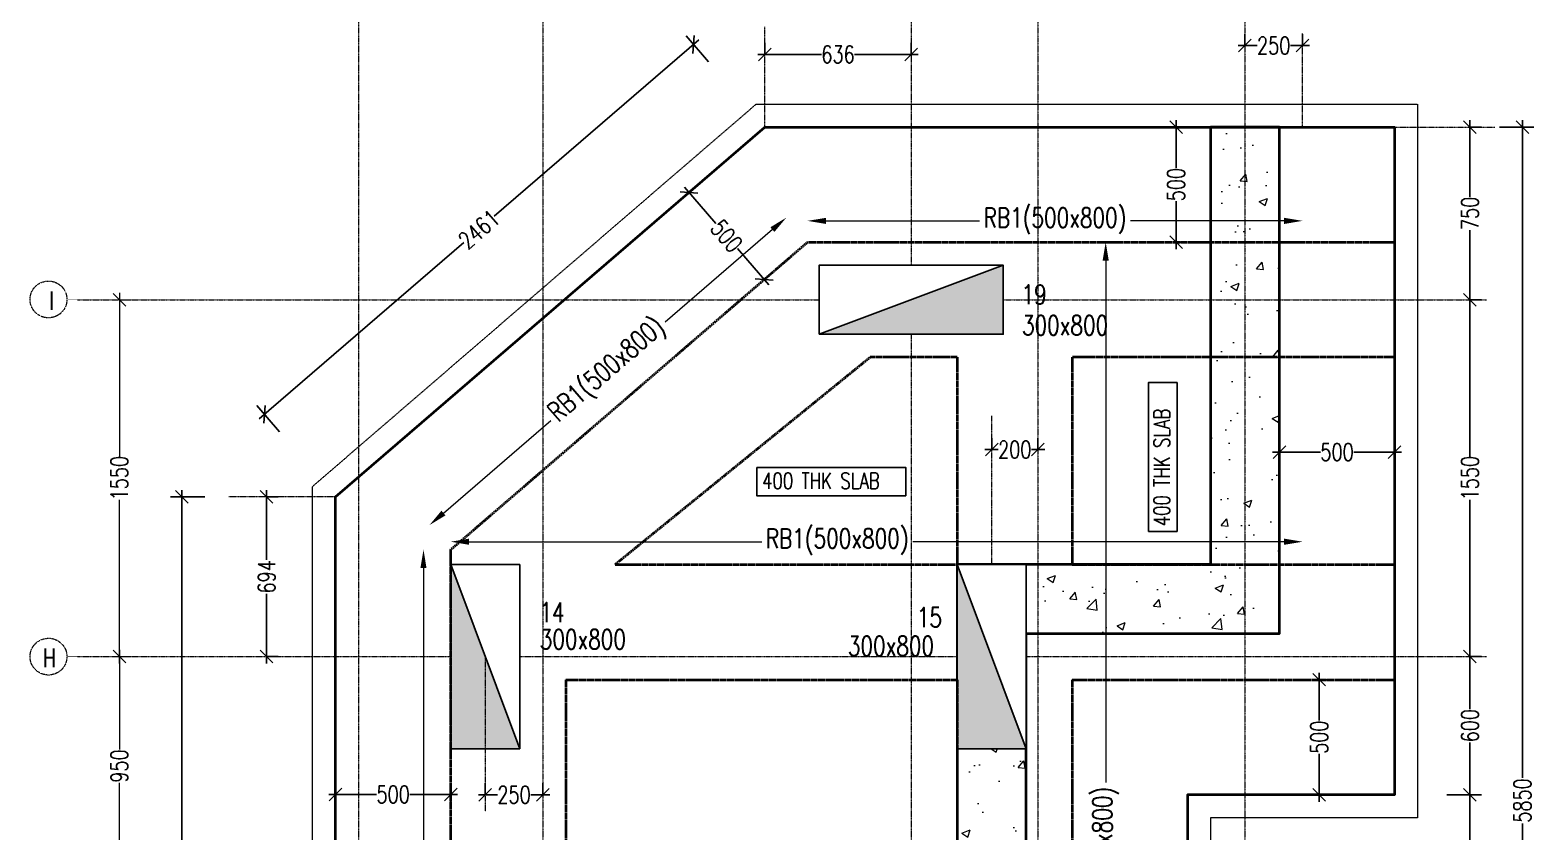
# Model space of a CAD drawing. Header units: millimetres. Extents: x -226110 to 125224, y -84 to 62581.
# Drawn here: x 67649 to 74182, y 15862 to 19344 of the extents above; entities that cross this region are included whole.
import ezdxf

# ---------------------------------------------------------------- set-up
doc = ezdxf.new("R2010")
doc.units = ezdxf.units.MM
doc.set_wipeout_variables(frame=1)
for name, pattern in [('CENTER', [2, 1.25, -0.25, 0.25, -0.25]), ('CENTER2', [28.575, 19.05, -3.175, 3.175, -3.175]), ('DASHED2', [9.525, 6.35, -3.175]), ('HIDDEN', [0.375, 0.25, -0.125]), ('HIDDEN2', [4.7625, 3.175, -1.5875])]:
    doc.linetypes.add(name, pattern=pattern)
for name, color, linetype, lineweight in [('Geo Col Size', 36, 'Continuous', 30), ('Geo GF11.12.23$0$Geo Col Hatch', 66, 'Continuous', 5), ('Geo GF11.12.23$0$Geo Column', 10, 'Continuous', 25), ('Geo-Beam', 9, 'HIDDEN2', 40), ('Geo-BEAM-NO', 208, 'Continuous', 20), ('Geo-COLUMN-NO', 3, 'Continuous', 30), ('Geo-Dim  Sec & Plan', 250, 'Continuous', 25), ('Geo-DIM-GRID', 144, 'CENTER2', 13), ('Geo-Footing', 22, 'Continuous', 40), ('Geo-Footing Name', 7, 'Continuous', 30), ('Geo-Footing Pcc L', 251, 'HIDDEN', 13), ('Geo-Grid L', 250, 'CENTER', 13), ('Geo-RCC-PATT-RAMP', 8, 'Continuous', 13), ('Geo-Retaining-W-L', 126, 'Continuous', 40)]:
    doc.layers.add(name, color=color, linetype=linetype, lineweight=lineweight)
doc.styles.add('simplex', font='simplex.shx', dxfattribs={"width": 0.75})
doc.dimstyles.new('Geo1-30 Dim 100', dxfattribs={"dimtxt": 75, "dimasz": 55, "dimexe": 50, "dimexo": 0.2, "dimgap": 0.1, "dimtad": 0, "dimdec": 0, "dimdsep": 46, "dimtxsty": 'simplex', "dimblk": 'OBLIQUE', "dimcen": 5, "dimdle": 30, "dimclrd": 252, "dimclre": 252, "dimclrt": 34, "dimadec": 0, "dimazin": 0, "dimtfac": 1, "dimtdec": 0, "dimtmove": 0, "dimatfit": 3, "dimfxl": 100, "dimfxlon": 1, "dimlwd": -1, "dimlwe": -1, "dimarcsym": 0})
doc.dimstyles.new('Geo1-50-beam name', dxfattribs={"dimtxt": 135, "dimasz": 130, "dimexe": 0.11, "dimexo": 0.2, "dimgap": 0.1, "dimtad": 0, "dimdec": 0, "dimdsep": 46, "dimtxsty": 'simplex', "dimcen": 5, "dimdle": 11, "dimse1": 1, "dimse2": 1, "dimclrd": 256, "dimclre": 251, "dimclrt": 7, "dimadec": 0, "dimazin": 0, "dimtfac": 1, "dimtdec": 0, "dimtmove": 0, "dimatfit": 3, "dimfxl": 1, "dimlwd": 15, "dimlwe": 9, "dimarcsym": 0})

# ---------------------------------------------------------------- blocks, each defined once
blk = doc.blocks.new('*U1255')
at = {"layer": 'Geo Col Size', "style": 'simplex', "width": 0.75}
blk.add_attdef('300X800', (278.4, -468.6), '', height=180, dxfattribs=at)
blk.add_wipeout([(-400, 150), (400, 150), (400, -150), (-400, -150)]).dxf.layer = 'Geo GF11.12.23$0$Geo Column'
at = {"layer": 'Geo GF11.12.23$0$Geo Col Hatch'}
h = blk.add_hatch(color=256, dxfattribs=at)
h.dxf.hatch_style = 1
h.paths.add_polyline_path([(-400, -150), (400, -150), (400, 150)])
at = {"layer": 'Geo GF11.12.23$0$Geo Column'}
blk.add_line((-400, -150), (400, 150), dxfattribs=at)
blk.add_lwpolyline([(-400, -150), (400, -150), (400, 150), (-400, 150)], close=True, dxfattribs=at)
blk = doc.blocks.new('*U1254')
at = {"layer": 'Geo Col Size', "style": 'simplex', "width": 0.75}
blk.add_attdef('300X800', (278.4, -468.6), '', height=180, dxfattribs=at)
blk.add_wipeout([(150, 400), (150, -400), (-150, -400), (-150, 400)]).dxf.layer = 'Geo GF11.12.23$0$Geo Column'
at = {"layer": 'Geo GF11.12.23$0$Geo Col Hatch'}
h = blk.add_hatch(color=256, dxfattribs=at)
h.dxf.hatch_style = 1
h.paths.add_polyline_path([(-150, 400), (-150, -400), (150, -400)])
at = {"layer": 'Geo GF11.12.23$0$Geo Column'}
blk.add_line((-150, 400), (150, -400), dxfattribs=at)
blk.add_lwpolyline([(-150, 400), (-150, -400), (150, -400), (150, 400)], close=True, dxfattribs=at)
blk = doc.blocks.new('A$C08a1fd8b')
at = {"layer": 'Geo-Beam'}
for p, q in [((1400, 3850), (3950, 3850)), ((2050, 3350), (1671.3, 3350)), ((2050, 3350), (2050, 2450)), ((3950, 3350), (2550, 3350)), ((2550, 3350), (2550, 2450)), ((-150, -850), (-150, 2514.4)), ((563.6, 2450), (2050, 2450)), ((2550, 2450), (3950, 2450)), ((350, 1950), (350, -350)), ((350, 1950), (2050, 1950)), ((2050, 1950), (2050, -350)), ((2550, 1950), (3950, 1950)), ((2550, 1950), (2550, -1500)), ((2050, -350), (350, -350)), ((2050, -850), (-150, -850)), ((2050, -850), (2050, -1500))]:
    blk.add_line(p, q, dxfattribs=at)
for points in [[(-150, 2514.4), (1400, 3850)], [(563.6, 2450), (1671.3, 3350)]]:
    blk.add_lwpolyline(points, dxfattribs=at)
at = {"layer": 'Geo-Footing'}
blk.add_lwpolyline([(3050, -1500), (-650, -1500), (-650, 2743.6), (1214.3, 4350), (3950, 4350), (3950, 1450), (3050, 1450)], close=True, dxfattribs=at)
at = {"layer": 'Geo-Footing Pcc L', "linetype": 'DASHED2', "lineweight": 20, "ltscale": 0.3}
blk.add_lwpolyline([(3150, -1600), (-750, -1600), (-750, 2789.4), (1177.2, 4450), (4050, 4450), (4050, 1350), (3150, 1350)], close=True, dxfattribs=at)
blk = doc.blocks.new('*D1034')
at = {"layer": 'Geo-BEAM-NO', "linetype": 'Continuous', "lineweight": 15, "transparency": 16777216}
for p, q in [((69358.1, 17007.3), (69358.1, 15733)), ((69358.1, 13802.9), (69358.1, 15077.1))]:
    blk.add_line(p, q, dxfattribs=at)
at = {"layer": 'Geo-BEAM-NO', "transparency": 16777216}
for points in [[(69344.7, 17007.3), (69371.4, 17007.3), (69358.1, 17087.3)], [(69344.7, 13802.9), (69371.4, 13802.9), (69358.1, 13722.9)]]:
    blk.add_solid(points, dxfattribs=at)
at = {"layer": 'Geo-BEAM-NO', "color": 7, "transparency": 16777216, "insert": (69358.1, 15405.1), "char_height": 85, "attachment_point": 5, "rotation": 90, "style": 'simplex'}
blk.add_mtext('RB1(500x800)', dxfattribs=at)
blk = doc.blocks.new('*D1035')
at = {"layer": 'Geo-BEAM-NO', "linetype": 'Continuous', "lineweight": 15, "transparency": 16777216}
for p, q in [((72321.4, 18342.9), (72321.4, 16075.8)), ((72321.4, 13152.9), (72321.4, 15419.9))]:
    blk.add_line(p, q, dxfattribs=at)
at = {"layer": 'Geo-BEAM-NO', "transparency": 16777216}
for points in [[(72308.1, 18342.9), (72334.8, 18342.9), (72321.4, 18422.9)], [(72308.1, 13152.9), (72334.8, 13152.9), (72321.4, 13072.9)]]:
    blk.add_solid(points, dxfattribs=at)
at = {"layer": 'Geo-BEAM-NO', "color": 7, "transparency": 16777216, "insert": (72321.4, 15747.9), "char_height": 85, "attachment_point": 5, "rotation": 90, "style": 'simplex'}
blk.add_mtext('RB1(500x800)', dxfattribs=at)
blk = doc.blocks.new('*D1036')
at = {"layer": 'Geo-BEAM-NO', "linetype": 'Continuous', "lineweight": 15, "transparency": 16777216}
for p, q in [((70873.7, 18477.6), (70407.8, 18076.1)), ((69444.9, 17246.5), (69910.9, 17648))]:
    blk.add_line(p, q, dxfattribs=at)
at = {"layer": 'Geo-BEAM-NO', "transparency": 16777216}
for points in [[(70865, 18487.7), (70882.4, 18467.5), (70934.3, 18529.8)], [(69436.2, 17256.6), (69453.6, 17236.4), (69384.3, 17194.3)]]:
    blk.add_solid(points, dxfattribs=at)
at = {"layer": 'Geo-BEAM-NO', "color": 7, "transparency": 16777216, "insert": (70159.3, 17862.1), "char_height": 85, "attachment_point": 5, "rotation": 40.75023, "style": 'simplex'}
blk.add_mtext('RB1(500x800)', dxfattribs=at)
blk = doc.blocks.new('*D1037')
at = {"layer": 'Geo-BEAM-NO', "linetype": 'Continuous', "lineweight": 15, "transparency": 16777216}
for p, q in [((71106.5, 18515.5), (71773.6, 18515.5)), ((73096.5, 18515.5), (72429.5, 18515.5))]:
    blk.add_line(p, q, dxfattribs=at)
at = {"layer": 'Geo-BEAM-NO', "transparency": 16777216}
for points in [[(71106.5, 18528.8), (71106.5, 18502.1), (71026.5, 18515.5)], [(73096.5, 18528.8), (73096.5, 18502.1), (73176.5, 18515.5)]]:
    blk.add_solid(points, dxfattribs=at)
at = {"layer": 'Geo-BEAM-NO', "color": 7, "transparency": 16777216, "insert": (72101.5, 18515.5), "char_height": 85, "attachment_point": 5, "style": 'simplex'}
blk.add_mtext('RB1(500x800)', dxfattribs=at)
blk = doc.blocks.new('*D1038')
at = {"layer": 'Geo-BEAM-NO', "linetype": 'Continuous', "lineweight": 15, "transparency": 16777216}
for p, q in [((69556.5, 17122), (70827.1, 17122)), ((73096.5, 17122), (71483, 17122))]:
    blk.add_line(p, q, dxfattribs=at)
at = {"layer": 'Geo-BEAM-NO', "transparency": 16777216}
for points in [[(69556.5, 17135.4), (69556.5, 17108.7), (69476.5, 17122)], [(73096.5, 17135.4), (73096.5, 17108.7), (73176.5, 17122)]]:
    blk.add_solid(points, dxfattribs=at)
at = {"layer": 'Geo-BEAM-NO', "color": 7, "transparency": 16777216, "insert": (71155.1, 17122), "char_height": 85, "attachment_point": 5, "style": 'simplex'}
blk.add_mtext('RB1(500x800)', dxfattribs=at)
blk = doc.blocks.new('_Oblique')
at = {"color": 0, "linetype": 'ByBlock', "lineweight": -2}
blk.add_line((-0.5, -0.5), (0.5, 0.5), dxfattribs=at)
blk = doc.blocks.new('*D1107')
at = {"layer": 'Geo-DIM-GRID', "color": 252, "linetype": 'Continuous', "transparency": 16777216}
for p, q in [((-1739.5, 3630), (-1739.5, 2918.9)), ((-1739.5, 2020), (-1739.5, 2731.2))]:
    blk.add_line(p, q, dxfattribs=at)
at = {"layer": 'Geo-DIM-GRID', "color": 252, "transparency": 16777216}
for p, q in [((-1739.5, 3600), (-1689.5, 3600)), ((-1739.5, 2050), (-1689.5, 2050))]:
    blk.add_line(p, q, dxfattribs=at)
at = {"layer": 'Geo-DIM-GRID', "color": 252, "transparency": 16777216, "xscale": 55, "yscale": 55, "zscale": 55}
for p, rotation in [((-1739.5, 3600), 90), ((-1739.5, 2050), 270)]:
    blk.add_blockref('_Oblique', p, dxfattribs=dict(at, rotation=rotation))
at = {"layer": 'Geo-DIM-GRID', "color": 34, "transparency": 16777216, "insert": (-1739.5, 2825), "char_height": 75, "attachment_point": 5, "rotation": 90, "style": 'simplex'}
blk.add_mtext('1550', dxfattribs=at)
blk = doc.blocks.new('*D1108')
at = {"layer": 'Geo-DIM-GRID', "color": 252, "linetype": 'Continuous', "transparency": 16777216}
for p, q in [((-1739.5, 2080), (-1739.5, 1647.4)), ((-1739.5, 1070), (-1739.5, 1502.6))]:
    blk.add_line(p, q, dxfattribs=at)
at = {"layer": 'Geo-DIM-GRID', "color": 252, "transparency": 16777216}
for p, q in [((-1739.5, 2050), (-1689.5, 2050)), ((-1739.5, 1100), (-1689.5, 1100))]:
    blk.add_line(p, q, dxfattribs=at)
at = {"layer": 'Geo-DIM-GRID', "color": 252, "transparency": 16777216, "xscale": 55, "yscale": 55, "zscale": 55}
for p, rotation in [((-1739.5, 2050), 90), ((-1739.5, 1100), 270)]:
    blk.add_blockref('_Oblique', p, dxfattribs=dict(at, rotation=rotation))
at = {"layer": 'Geo-DIM-GRID', "color": 34, "transparency": 16777216, "insert": (-1739.5, 1575), "char_height": 75, "attachment_point": 5, "rotation": 90, "style": 'simplex'}
blk.add_mtext('950', dxfattribs=at)
blk = doc.blocks.new('*D1043')
at = {"layer": 'Geo-Dim  Sec & Plan', "color": 252, "linetype": 'Continuous', "transparency": 16777216}
for p, q in [((68676.9, 17346.5), (68676.9, 17043.4)), ((68676.9, 16592.9), (68676.9, 16895.9))]:
    blk.add_line(p, q, dxfattribs=at)
at = {"layer": 'Geo-Dim  Sec & Plan', "color": 252, "transparency": 16777216}
for p, q in [((68676.9, 17316.5), (68726.9, 17316.5)), ((68676.9, 16622.9), (68726.9, 16622.9))]:
    blk.add_line(p, q, dxfattribs=at)
at = {"layer": 'Geo-Dim  Sec & Plan', "color": 252, "transparency": 16777216, "xscale": 55, "yscale": 55, "zscale": 55}
for p, rotation in [((68676.9, 17316.5), 90), ((68676.9, 16622.9), 270)]:
    blk.add_blockref('_Oblique', p, dxfattribs=dict(at, rotation=rotation))
at = {"layer": 'Geo-Dim  Sec & Plan', "color": 34, "transparency": 16777216, "insert": (68676.9, 16969.7), "char_height": 75, "attachment_point": 5, "rotation": 90, "style": 'simplex'}
blk.add_mtext('694', dxfattribs=at)
blk = doc.blocks.new('*D1044')
at = {"layer": 'Geo-Dim  Sec & Plan', "color": 252, "transparency": 16777216}
for p, q in [((70840.8, 19238.3), (70840.8, 19288.3)), ((71476.5, 19238.3), (71476.5, 19288.3))]:
    blk.add_line(p, q, dxfattribs=at)
at = {"layer": 'Geo-Dim  Sec & Plan', "color": 252, "linetype": 'Continuous', "transparency": 16777216}
for p, q in [((70810.8, 19238.3), (71087.6, 19238.3)), ((71506.5, 19238.3), (71229.7, 19238.3))]:
    blk.add_line(p, q, dxfattribs=at)
at = {"layer": 'Geo-Dim  Sec & Plan', "color": 252, "transparency": 16777216, "xscale": 55, "yscale": 55, "zscale": 55, "rotation": 180}
blk.add_blockref('_Oblique', (70840.8, 19238.3), dxfattribs=at)
at = {"layer": 'Geo-Dim  Sec & Plan', "color": 252, "transparency": 16777216, "xscale": 55, "yscale": 55, "zscale": 55}
blk.add_blockref('_Oblique', (71476.5, 19238.3), dxfattribs=at)
at = {"layer": 'Geo-Dim  Sec & Plan', "color": 34, "transparency": 16777216, "insert": (71158.7, 19238.3), "char_height": 75, "attachment_point": 5, "style": 'simplex'}
blk.add_mtext('636', dxfattribs=at)
blk = doc.blocks.new('*D1045')
at = {"layer": 'Geo-Dim  Sec & Plan', "color": 252, "linetype": 'Continuous', "transparency": 16777216}
for p, q in [((72896.5, 19277), (72979.1, 19277)), ((73206.5, 19277), (73123.9, 19277))]:
    blk.add_line(p, q, dxfattribs=at)
at = {"layer": 'Geo-Dim  Sec & Plan', "color": 252, "transparency": 16777216}
for p, q in [((72926.5, 19277), (72926.5, 19327)), ((73176.5, 19277), (73176.5, 19327))]:
    blk.add_line(p, q, dxfattribs=at)
at = {"layer": 'Geo-Dim  Sec & Plan', "color": 252, "transparency": 16777216, "xscale": 55, "yscale": 55, "zscale": 55, "rotation": 180}
blk.add_blockref('_Oblique', (72926.5, 19277), dxfattribs=at)
at = {"layer": 'Geo-Dim  Sec & Plan', "color": 252, "transparency": 16777216, "xscale": 55, "yscale": 55, "zscale": 55}
blk.add_blockref('_Oblique', (73176.5, 19277), dxfattribs=at)
at = {"layer": 'Geo-Dim  Sec & Plan', "color": 34, "transparency": 16777216, "insert": (73051.5, 19277), "char_height": 75, "attachment_point": 5, "style": 'simplex'}
blk.add_mtext('250', dxfattribs=at)
blk = doc.blocks.new('*D1046')
at = {"layer": 'Geo-Dim  Sec & Plan', "color": 252, "linetype": 'Continuous', "transparency": 16777216}
for p, q in [((73903.8, 18952.9), (73903.8, 18620.3)), ((73903.8, 18142.9), (73903.8, 18475.4))]:
    blk.add_line(p, q, dxfattribs=at)
at = {"layer": 'Geo-Dim  Sec & Plan', "color": 252, "transparency": 16777216}
for p, q in [((73903.8, 18922.9), (73953.8, 18922.9)), ((73903.8, 18172.9), (73953.8, 18172.9))]:
    blk.add_line(p, q, dxfattribs=at)
at = {"layer": 'Geo-Dim  Sec & Plan', "color": 252, "transparency": 16777216, "xscale": 55, "yscale": 55, "zscale": 55}
for p, rotation in [((73903.8, 18922.9), 90), ((73903.8, 18172.9), 270)]:
    blk.add_blockref('_Oblique', p, dxfattribs=dict(at, rotation=rotation))
at = {"layer": 'Geo-Dim  Sec & Plan', "color": 34, "transparency": 16777216, "insert": (73903.8, 18547.9), "char_height": 75, "attachment_point": 5, "rotation": 90, "style": 'simplex'}
blk.add_mtext('750', dxfattribs=at)
blk = doc.blocks.new('*D1047')
at = {"layer": 'Geo-Dim  Sec & Plan', "color": 252, "transparency": 16777216}
for p, q in [((68976.5, 16124.7), (68976.5, 15974.7)), ((69476.5, 16024.7), (69476.5, 15974.7))]:
    blk.add_line(p, q, dxfattribs=at)
at = {"layer": 'Geo-Dim  Sec & Plan', "color": 252, "linetype": 'Continuous', "transparency": 16777216}
for p, q in [((68946.5, 16024.7), (69154.1, 16024.7)), ((69506.5, 16024.7), (69298.9, 16024.7))]:
    blk.add_line(p, q, dxfattribs=at)
at = {"layer": 'Geo-Dim  Sec & Plan', "color": 252, "transparency": 16777216, "xscale": 55, "yscale": 55, "zscale": 55, "rotation": 180}
blk.add_blockref('_Oblique', (68976.5, 16024.7), dxfattribs=at)
at = {"layer": 'Geo-Dim  Sec & Plan', "color": 252, "transparency": 16777216, "xscale": 55, "yscale": 55, "zscale": 55}
blk.add_blockref('_Oblique', (69476.5, 16024.7), dxfattribs=at)
at = {"layer": 'Geo-Dim  Sec & Plan', "color": 34, "transparency": 16777216, "insert": (69226.5, 16024.7), "char_height": 75, "attachment_point": 5, "style": 'simplex'}
blk.add_mtext('500', dxfattribs=at)
blk = doc.blocks.new('*D1048')
at = {"layer": 'Geo-Dim  Sec & Plan', "color": 252, "linetype": 'Continuous', "transparency": 16777216}
for p, q in [((74131.6, 18952.9), (74131.6, 16097.1)), ((74131.6, 13042.9), (74131.6, 15898.7))]:
    blk.add_line(p, q, dxfattribs=at)
at = {"layer": 'Geo-Dim  Sec & Plan', "color": 252, "transparency": 16777216}
for p, q in [((74031.6, 18922.9), (74181.6, 18922.9)), ((74031.6, 13072.9), (74181.6, 13072.9))]:
    blk.add_line(p, q, dxfattribs=at)
at = {"layer": 'Geo-Dim  Sec & Plan', "color": 252, "transparency": 16777216, "xscale": 55, "yscale": 55, "zscale": 55}
for p, rotation in [((74131.6, 18922.9), 90), ((74131.6, 13072.9), 270)]:
    blk.add_blockref('_Oblique', p, dxfattribs=dict(at, rotation=rotation))
at = {"layer": 'Geo-Dim  Sec & Plan', "color": 34, "transparency": 16777216, "insert": (74131.6, 15997.9), "char_height": 75, "attachment_point": 5, "rotation": 90, "style": 'simplex'}
blk.add_mtext('5850', dxfattribs=at)
blk = doc.blocks.new('*D1051')
at = {"layer": 'Geo-Dim  Sec & Plan', "color": 252, "linetype": 'Continuous', "transparency": 16777216}
for p, q in [((70554.2, 19301.5), (69665.4, 18535.6)), ((68644.5, 17655.9), (69533.3, 18421.8))]:
    blk.add_line(p, q, dxfattribs=at)
at = {"layer": 'Geo-Dim  Sec & Plan', "color": 252, "transparency": 16777216}
for p, q in [((70596.8, 19206.1), (70498.8, 19319.7)), ((68732.5, 17599.7), (68634.5, 17713.4))]:
    blk.add_line(p, q, dxfattribs=at)
at = {"layer": 'Geo-Dim  Sec & Plan', "color": 252, "transparency": 16777216, "xscale": 55, "yscale": 55, "zscale": 55}
for p, rotation in [((70531.5, 19281.9), 40.75023396335767), ((68667.2, 17675.5), 220.7502339633577)]:
    blk.add_blockref('_Oblique', p, dxfattribs=dict(at, rotation=rotation))
at = {"layer": 'Geo-Dim  Sec & Plan', "color": 34, "transparency": 16777216, "insert": (69599.3, 18478.7), "char_height": 75, "attachment_point": 5, "rotation": 40.75023, "style": 'simplex'}
blk.add_mtext('2461', dxfattribs=at)
blk = doc.blocks.new('*D1052')
at = {"layer": 'Geo-Dim  Sec & Plan', "color": 252, "transparency": 16777216}
for p, q in [((68408.8, 17316.5), (68258.8, 17316.5)), ((68408.8, 13072.9), (68258.8, 13072.9))]:
    blk.add_line(p, q, dxfattribs=at)
at = {"layer": 'Geo-Dim  Sec & Plan', "color": 252, "linetype": 'Continuous', "transparency": 16777216}
for p, q in [((68308.8, 17346.5), (68308.8, 15295.2)), ((68308.8, 13042.9), (68308.8, 15094.1))]:
    blk.add_line(p, q, dxfattribs=at)
at = {"layer": 'Geo-Dim  Sec & Plan', "color": 252, "transparency": 16777216, "xscale": 55, "yscale": 55, "zscale": 55}
for p, rotation in [((68308.8, 17316.5), 90), ((68308.8, 13072.9), 270)]:
    blk.add_blockref('_Oblique', p, dxfattribs=dict(at, rotation=rotation))
at = {"layer": 'Geo-Dim  Sec & Plan', "color": 34, "transparency": 16777216, "insert": (68308.8, 15194.7), "char_height": 75, "attachment_point": 5, "rotation": 90, "style": 'simplex'}
blk.add_mtext('4244', dxfattribs=at)
blk = doc.blocks.new('*D1054')
at = {"layer": 'Geo-Dim  Sec & Plan', "color": 252, "transparency": 16777216}
for p, q in [((69626.5, 16023), (69626.5, 16073)), ((69876.5, 16023), (69876.5, 16073))]:
    blk.add_line(p, q, dxfattribs=at)
at = {"layer": 'Geo-Dim  Sec & Plan', "color": 252, "linetype": 'Continuous', "transparency": 16777216}
for p, q in [((69596.5, 16023), (69679.1, 16023)), ((69906.5, 16023), (69823.9, 16023))]:
    blk.add_line(p, q, dxfattribs=at)
at = {"layer": 'Geo-Dim  Sec & Plan', "color": 252, "transparency": 16777216, "xscale": 55, "yscale": 55, "zscale": 55, "rotation": 180}
blk.add_blockref('_Oblique', (69626.5, 16023), dxfattribs=at)
at = {"layer": 'Geo-Dim  Sec & Plan', "color": 252, "transparency": 16777216, "xscale": 55, "yscale": 55, "zscale": 55}
blk.add_blockref('_Oblique', (69876.5, 16023), dxfattribs=at)
at = {"layer": 'Geo-Dim  Sec & Plan', "color": 34, "transparency": 16777216, "insert": (69751.5, 16023), "char_height": 75, "attachment_point": 5, "style": 'simplex'}
blk.add_mtext('250', dxfattribs=at)
blk = doc.blocks.new('*D1055')
at = {"layer": 'Geo-Dim  Sec & Plan', "color": 252, "transparency": 16777216}
for p, q in [((71826.5, 17522.2), (71826.5, 17572.2)), ((72026.5, 17522.2), (72026.5, 17572.2))]:
    blk.add_line(p, q, dxfattribs=at)
at = {"layer": 'Geo-Dim  Sec & Plan', "color": 252, "linetype": 'Continuous', "transparency": 16777216}
for p, q in [((71796.5, 17522.2), (71854.1, 17522.2)), ((72056.5, 17522.2), (71999, 17522.2))]:
    blk.add_line(p, q, dxfattribs=at)
at = {"layer": 'Geo-Dim  Sec & Plan', "color": 252, "transparency": 16777216, "xscale": 55, "yscale": 55, "zscale": 55, "rotation": 180}
blk.add_blockref('_Oblique', (71826.5, 17522.2), dxfattribs=at)
at = {"layer": 'Geo-Dim  Sec & Plan', "color": 252, "transparency": 16777216, "xscale": 55, "yscale": 55, "zscale": 55}
blk.add_blockref('_Oblique', (72026.5, 17522.2), dxfattribs=at)
at = {"layer": 'Geo-Dim  Sec & Plan', "color": 34, "transparency": 16777216, "insert": (71926.5, 17522.2), "char_height": 75, "attachment_point": 5, "style": 'simplex'}
blk.add_mtext('200', dxfattribs=at)
blk = doc.blocks.new('*D1113')
at = {"layer": 'Geo-Dim  Sec & Plan', "color": 252, "linetype": 'Continuous', "transparency": 16777216}
for p, q in [((73046.5, 17511.2), (73254.1, 17511.2)), ((73606.5, 17511.2), (73398.9, 17511.2))]:
    blk.add_line(p, q, dxfattribs=at)
at = {"layer": 'Geo-Dim  Sec & Plan', "color": 252, "transparency": 16777216}
for p, q in [((73076.5, 17511.2), (73076.5, 17561.2)), ((73576.5, 17511.2), (73576.5, 17561.2))]:
    blk.add_line(p, q, dxfattribs=at)
at = {"layer": 'Geo-Dim  Sec & Plan', "color": 252, "transparency": 16777216, "xscale": 55, "yscale": 55, "zscale": 55, "rotation": 180}
blk.add_blockref('_Oblique', (73076.5, 17511.2), dxfattribs=at)
at = {"layer": 'Geo-Dim  Sec & Plan', "color": 252, "transparency": 16777216, "xscale": 55, "yscale": 55, "zscale": 55}
blk.add_blockref('_Oblique', (73576.5, 17511.2), dxfattribs=at)
at = {"layer": 'Geo-Dim  Sec & Plan', "color": 34, "transparency": 16777216, "insert": (73326.5, 17511.2), "char_height": 75, "attachment_point": 5, "style": 'simplex'}
blk.add_mtext('500', dxfattribs=at)
blk = doc.blocks.new('*D1114')
at = {"layer": 'Geo-Dim  Sec & Plan', "color": 252, "linetype": 'Continuous', "transparency": 16777216}
for p, q in [((73249, 16552.9), (73249, 16345.3)), ((73249, 15992.9), (73249, 16200.4))]:
    blk.add_line(p, q, dxfattribs=at)
at = {"layer": 'Geo-Dim  Sec & Plan', "color": 252, "transparency": 16777216}
for p, q in [((73249, 16522.9), (73299, 16522.9)), ((73249, 16022.9), (73299, 16022.9))]:
    blk.add_line(p, q, dxfattribs=at)
at = {"layer": 'Geo-Dim  Sec & Plan', "color": 252, "transparency": 16777216, "xscale": 55, "yscale": 55, "zscale": 55}
for p, rotation in [((73249, 16522.9), 90), ((73249, 16022.9), 270)]:
    blk.add_blockref('_Oblique', p, dxfattribs=dict(at, rotation=rotation))
at = {"layer": 'Geo-Dim  Sec & Plan', "color": 34, "transparency": 16777216, "insert": (73249, 16272.9), "char_height": 75, "attachment_point": 5, "rotation": 90, "style": 'simplex'}
blk.add_mtext('500', dxfattribs=at)
blk = doc.blocks.new('*D1116')
at = {"layer": 'Geo-Dim  Sec & Plan', "color": 252, "transparency": 16777216}
for p, q in [((72676.5, 12881.2), (72676.5, 12731.2)), ((73576.5, 12881.2), (73576.5, 12731.2))]:
    blk.add_line(p, q, dxfattribs=at)
at = {"layer": 'Geo-Dim  Sec & Plan', "color": 252, "linetype": 'Continuous', "transparency": 16777216}
for p, q in [((72646.5, 12781.2), (73054.1, 12781.2)), ((73606.5, 12781.2), (73198.9, 12781.2))]:
    blk.add_line(p, q, dxfattribs=at)
at = {"layer": 'Geo-Dim  Sec & Plan', "color": 252, "transparency": 16777216, "xscale": 55, "yscale": 55, "zscale": 55, "rotation": 180}
blk.add_blockref('_Oblique', (72676.5, 12781.2), dxfattribs=at)
at = {"layer": 'Geo-Dim  Sec & Plan', "color": 252, "transparency": 16777216, "xscale": 55, "yscale": 55, "zscale": 55}
blk.add_blockref('_Oblique', (73576.5, 12781.2), dxfattribs=at)
at = {"layer": 'Geo-Dim  Sec & Plan', "color": 34, "transparency": 16777216, "insert": (73126.5, 12781.2), "char_height": 75, "attachment_point": 5, "style": 'simplex'}
blk.add_mtext('900', dxfattribs=at)
blk = doc.blocks.new('*D1117')
at = {"layer": 'Geo-Dim  Sec & Plan', "color": 252, "transparency": 16777216}
for p, q in [((73803.8, 16022.9), (73953.8, 16022.9)), ((73803.8, 13072.9), (73953.8, 13072.9))]:
    blk.add_line(p, q, dxfattribs=at)
at = {"layer": 'Geo-Dim  Sec & Plan', "color": 252, "linetype": 'Continuous', "transparency": 16777216}
for p, q in [((73903.8, 16052.9), (73903.8, 14647.1)), ((73903.8, 13042.9), (73903.8, 14448.7))]:
    blk.add_line(p, q, dxfattribs=at)
at = {"layer": 'Geo-Dim  Sec & Plan', "color": 252, "transparency": 16777216, "xscale": 55, "yscale": 55, "zscale": 55}
for p, rotation in [((73903.8, 16022.9), 90), ((73903.8, 13072.9), 270)]:
    blk.add_blockref('_Oblique', p, dxfattribs=dict(at, rotation=rotation))
at = {"layer": 'Geo-Dim  Sec & Plan', "color": 34, "transparency": 16777216, "insert": (73903.8, 14547.9), "char_height": 75, "attachment_point": 5, "rotation": 90, "style": 'simplex'}
blk.add_mtext('2950', dxfattribs=at)
blk = doc.blocks.new('*D1118')
at = {"layer": 'Geo-Dim  Sec & Plan', "color": 252, "linetype": 'Continuous', "transparency": 16777216}
for p, q in [((73903.8, 16652.9), (73903.8, 16395.3)), ((73903.8, 15992.9), (73903.8, 16250.4))]:
    blk.add_line(p, q, dxfattribs=at)
at = {"layer": 'Geo-Dim  Sec & Plan', "color": 252, "transparency": 16777216}
for p, q in [((73903.8, 16622.9), (73953.8, 16622.9)), ((73903.8, 16022.9), (73953.8, 16022.9))]:
    blk.add_line(p, q, dxfattribs=at)
at = {"layer": 'Geo-Dim  Sec & Plan', "color": 252, "transparency": 16777216, "xscale": 55, "yscale": 55, "zscale": 55}
for p, rotation in [((73903.8, 16622.9), 90), ((73903.8, 16022.9), 270)]:
    blk.add_blockref('_Oblique', p, dxfattribs=dict(at, rotation=rotation))
at = {"layer": 'Geo-Dim  Sec & Plan', "color": 34, "transparency": 16777216, "insert": (73903.8, 16322.9), "char_height": 75, "attachment_point": 5, "rotation": 90, "style": 'simplex'}
blk.add_mtext('600', dxfattribs=at)
blk = doc.blocks.new('*D1119')
at = {"layer": 'Geo-Dim  Sec & Plan', "color": 252, "linetype": 'Continuous', "transparency": 16777216}
for p, q in [((70491.9, 18661.8), (70627.4, 18504.6)), ((70857.5, 18237.6), (70722, 18394.9))]:
    blk.add_line(p, q, dxfattribs=at)
at = {"layer": 'Geo-Dim  Sec & Plan', "color": 252, "transparency": 16777216}
for p, q in [((70511.5, 18639.1), (70549.4, 18671.8)), ((70837.9, 18260.3), (70875.8, 18293))]:
    blk.add_line(p, q, dxfattribs=at)
at = {"layer": 'Geo-Dim  Sec & Plan', "color": 252, "transparency": 16777216, "xscale": 55, "yscale": 55, "zscale": 55}
for p, rotation in [((70511.5, 18639.1), 130.7502339633574), ((70837.9, 18260.3), 310.7502339633574)]:
    blk.add_blockref('_Oblique', p, dxfattribs=dict(at, rotation=rotation))
at = {"layer": 'Geo-Dim  Sec & Plan', "color": 34, "transparency": 16777216, "insert": (70674.7, 18449.7), "char_height": 75, "attachment_point": 5, "rotation": 310.75023, "style": 'simplex'}
blk.add_mtext('500', dxfattribs=at)
blk = doc.blocks.new('*D1120')
at = {"layer": 'Geo-Dim  Sec & Plan', "color": 252, "linetype": 'Continuous', "transparency": 16777216}
for p, q in [((72627, 18952.9), (72627, 18745.3)), ((72627, 18392.9), (72627, 18600.4))]:
    blk.add_line(p, q, dxfattribs=at)
at = {"layer": 'Geo-Dim  Sec & Plan', "color": 252, "transparency": 16777216}
for p, q in [((72627, 18922.9), (72677, 18922.9)), ((72627, 18422.9), (72677, 18422.9))]:
    blk.add_line(p, q, dxfattribs=at)
at = {"layer": 'Geo-Dim  Sec & Plan', "color": 252, "transparency": 16777216, "xscale": 55, "yscale": 55, "zscale": 55}
for p, rotation in [((72627, 18922.9), 90), ((72627, 18422.9), 270)]:
    blk.add_blockref('_Oblique', p, dxfattribs=dict(at, rotation=rotation))
at = {"layer": 'Geo-Dim  Sec & Plan', "color": 34, "transparency": 16777216, "insert": (72627, 18672.9), "char_height": 75, "attachment_point": 5, "rotation": 90, "style": 'simplex'}
blk.add_mtext('500', dxfattribs=at)
blk = doc.blocks.new('*D1122')
at = {"layer": 'Geo-Dim  Sec & Plan', "color": 252, "linetype": 'Continuous', "transparency": 16777216}
for p, q in [((73903.8, 18202.9), (73903.8, 17491.7)), ((73903.8, 16592.9), (73903.8, 17304))]:
    blk.add_line(p, q, dxfattribs=at)
at = {"layer": 'Geo-Dim  Sec & Plan', "color": 252, "transparency": 16777216}
for p, q in [((73903.8, 18172.9), (73953.8, 18172.9)), ((73903.8, 16622.9), (73953.8, 16622.9))]:
    blk.add_line(p, q, dxfattribs=at)
at = {"layer": 'Geo-Dim  Sec & Plan', "color": 252, "transparency": 16777216, "xscale": 55, "yscale": 55, "zscale": 55}
for p, rotation in [((73903.8, 18172.9), 90), ((73903.8, 16622.9), 270)]:
    blk.add_blockref('_Oblique', p, dxfattribs=dict(at, rotation=rotation))
at = {"layer": 'Geo-Dim  Sec & Plan', "color": 34, "transparency": 16777216, "insert": (73903.8, 17397.9), "char_height": 75, "attachment_point": 5, "rotation": 90, "style": 'simplex'}
blk.add_mtext('1550', dxfattribs=at)
blk = doc.blocks.new('A$C7dc0c389')
at = {"layer": 'Geo-Grid L', "ltscale": 3}
for p, q in [((-700, 5399), (-700, -1795.4)), ((100, 5399), (100, -1795.4)), ((1700, 5399), (1700, -1795.4)), ((2250, 5399), (2250, -1795.4)), ((3150, 5399), (3150, 1175.3)), ((-1920.8, 3600), (4199.4, 3600)), ((-1920.8, 2050), (4199.4, 2050))]:
    blk.add_line(p, q, dxfattribs=at)
at = {"layer": 'Geo-Grid L', "color": 1, "const_width": 2}
for points in [[(-1967.3, 3600), (-1920.8, 3600)], [(-1967.3, 2050), (-1920.8, 2050)]]:
    blk.add_lwpolyline(points, dxfattribs=at)
at = {"layer": 'Geo-Grid L', "color": 2}
for centre in [(-2047.3, 3601.3), (-2047.3, 2050)]:
    blk.add_circle(centre, 80, dxfattribs=at).dxf.unprotected_set("ltscale", 0)
at = {"layer": 'Geo-Grid L', "color": 7, "style": 'simplex', "width": 0.75}
for s, p in [('I', (-2044.1, 3556.2)), ('H', (-2071.5, 2004.8))]:
    blk.add_text(s, height=80, dxfattribs=at).set_placement(p)
at = {"layer": 'Geo-DIM-GRID'}
for base, p1, p2, picture, middle in [((-1739.5, 2050), (-1739.5, 3600), (-1739.5, 2050), '*D1107', (-1739.5, 2825)), ((-1739.5, 1100), (-1739.5, 2050), (-1739.5, 1100), '*D1108', (-1739.5, 1575))]:
    dim = blk.add_linear_dim(base=base, p1=p1, p2=p2, angle=90, dimstyle='Geo1-30 Dim 100', dxfattribs=at)
    dim.commit()
    dim.dimension.update_dxf_attribs({"geometry": picture, "text_midpoint": middle})

msp = doc.modelspace()

# ---------------------------------------------------------------- hatches: boundary and pattern name
at = {"layer": 'Geo-RCC-PATT-RAMP'}
h = msp.add_hatch(dxfattribs=at)
h.set_pattern_fill('AR-CONC', color=256, scale=2)
h.set_pattern_definition([(50, (-31356.23, -26326.1), (364.3693, -31.8782), [38.1, -419.1]), (355, (-31356.23, -26326.1), (-70.4868, 382.1137), [30.48, -335.2812]), (100.45144, (-31325.86, -26328.75), (293.8825, 350.2355), [32.38, -356.1805]), (46.1842, (-31356.23, -26224.5), (542.158, -84.0847), [57.15, -628.65]), (96.63556, (-31311.05, -26231.5), (474.8083, 494.8522), [48.57, -534.2712]), (351.18415, (-31356.2, -26224.5), (474.8083, 494.8522), [45.72, -502.9195]), (21, (-31305.43, -26249.9), (303.2288, -204.5304), [38.1, -419.1]), (326, (-31305.43, -26249.9), (123.604, 368.3759), [30.48, -335.28]), (71.45144, (-31280.16, -26266.94), (426.8328, 163.8455), [32.38, -356.1799]), (37.5, (-31356.23, -26326.09), (6.1772, 169.11008), [0, -331.216, 0, -340.36, 0, -336.55]), (7.5, (-31356.23, -26326.1), (133.63933, 200.36115), [0, -194.056, 0, -323.596, 0, -128.27]), (327.5, (-31469.51, -26326.09), (271.18119, -11.45749), [0, -127, 0, -396.24, 0, -525.78]), (317.5, (-31520.3, -26326.1), (296.25836, 50.853), [0, -165.1, 0, -263.144, 0, -373.38])])
h.paths.add_polyline_path([(72176.5, 13072.9), (72176.5, 13972.9), (71976.5, 13972.9), (71976.5, 16722.9), (73076.5, 16722.9), (73076.5, 18922.9), (72776.5, 18922.9), (72776.5, 17022.9), (71676.5, 17022.9), (71676.5, 13972.9), (71878.8, 13972.9), (71878.8, 13072.9)])

# ---------------------------------------------------------------- linework, layer by layer
at = {"color": 1}
for points in [[(72631.5, 17813.7), (72507.8, 17813.7), (72507.8, 17166.7), (72631.5, 17166.7)], [(71453.7, 17320.6), (71453.7, 17444.3), (70806.6, 17444.3), (70806.6, 17320.6)]]:
    msp.add_lwpolyline(points, close=True, dxfattribs=at)
at = {"layer": 'Geo-Grid L', "ltscale": 3}
for points in [[(70840.8, 18922.9), (70840.8, 19358.3)], [(73176.5, 18922.9), (73176.5, 19330)], [(73576.5, 18922.9), (74011.3, 18922.9)], [(68976.5, 17316.5), (68512.1, 17316.5)]]:
    msp.add_lwpolyline(points, dxfattribs=at)
at = {"layer": 'Geo-Retaining-W-L'}
msp.add_lwpolyline([(72176.5, 13072.9), (72176.5, 13972.9), (71976.5, 13972.9), (71976.5, 16722.9), (73076.5, 16722.9), (73076.5, 18922.9), (72776.5, 18922.9), (72776.5, 17022.9), (71676.5, 17022.9), (71676.5, 13972.9), (71878.8, 13972.9), (71878.8, 13072.9), (72176.5, 13072.9)], dxfattribs=at)

# ---------------------------------------------------------------- block references
msp.add_blockref('A$C7dc0c389', (69776.5, 14572.9))

# ---------------------------------------------------------------- texts
at = {"layer": 'Geo-COLUMN-NO', "style": 'simplex', "width": 0.75}
for s, p in [('19', (71955.9, 18153.2)), ('14', (69861.7, 16773.1, -42.4)), ('15', (71501.2, 16750.8, -42.4))]:
    msp.add_text(s, height=85, dxfattribs=at).set_placement(p)
at = {"layer": 'Geo-Footing Name', "style": 'simplex', "width": 0.75}
msp.add_text('400 THK SLAB ', height=70, rotation=90, dxfattribs=at).set_placement((72600.2, 17189.2))
msp.add_text('400 THK SLAB ', height=70, dxfattribs=at).set_placement((70829.2, 17351.9))

# ---------------------------------------------------------------- dimensions: what is measured, and where the dimension line sits
at = {"layer": 'Geo-BEAM-NO'}
dim = msp.add_linear_dim(base=(73176.5, 18515.5), p1=(71026.5, 18422.9), p2=(73176.5, 18422.9), text='RB1(500x800)', dimstyle='Geo1-50-beam name', override={"dimtxt": 85, "dimasz": 80}, dxfattribs=at)
dim.commit()
dim.dimension.update_dxf_attribs({"geometry": '*D1037', "text_midpoint": (72101.5, 18515.5)})
dim = msp.add_linear_dim(base=(70934.3, 18529.8), p1=(69476.5, 17087.3), p2=(71026.5, 18422.9), angle=40.75023, text='RB1(500x800)', dimstyle='Geo1-50-beam name', override={"dimtxt": 85, "dimasz": 80}, dxfattribs=at)
dim.commit()
dim.dimension.update_dxf_attribs({"geometry": '*D1036', "text_midpoint": (70159.3, 17862.1)})
at = {"layer": 'Geo-Dim  Sec & Plan'}
for p1, p2, distance, picture, middle in [((68976.5, 17316.5), (70840.8, 18922.9), 473.9, '*D1051', (69599.3, 18478.7)), ((72627, 18422.9), (72627, 18922.9), 0, '*D1120', (72627, 18672.9)), ((70837.9, 18260.3), (70511.5, 18639.1), 0, '*D1119', (70674.7, 18449.7))]:
    dim = msp.add_aligned_dim(p1=p1, p2=p2, distance=distance, dimstyle='Geo1-30 Dim 100', dxfattribs=at)
    dim.commit()
    dim.dimension.update_dxf_attribs({"geometry": picture, "text_midpoint": middle})
for base, p1, p2, picture, middle in [((70840.8, 19238.3), (71476.5, 19238.3), (70840.8, 19238.3), '*D1044', (71158.7, 19238.3)), ((73176.5, 19277), (72926.5, 19277), (73176.5, 19277), '*D1045', (73051.5, 19277)), ((72026.5, 17522.2), (71826.5, 17522.2), (72026.5, 17522.2), '*D1055', (71926.5, 17522.2)), ((73576.5, 17511.2), (73076.5, 17511.2), (73576.5, 17511.2), '*D1113', (73326.5, 17511.2)), ((69876.5, 16023), (69626.5, 16023), (69876.5, 16023), '*D1054', (69751.5, 16023)), ((73576.5, 12781.2), (72676.5, 16022.9), (73576.5, 16022.9), '*D1116', (73126.5, 12781.2))]:
    dim = msp.add_linear_dim(base=base, p1=p1, p2=p2, dimstyle='Geo1-30 Dim 100', dxfattribs=at)
    dim.commit()
    dim.dimension.update_dxf_attribs({"geometry": picture, "text_midpoint": middle})
for base, p1, p2, picture, middle in [((74131.6, 13072.9), (73627.4, 18922.9), (73627.4, 13072.9), '*D1048', (74131.6, 15997.9)), ((73903.8, 18922.9), (73903.8, 18172.9), (73903.8, 18922.9), '*D1046', (73903.8, 18547.9)), ((73903.8, 18172.9), (73903.8, 16622.9), (73903.8, 18172.9), '*D1122', (73903.8, 17397.9)), ((68308.8, 13072.9), (68841.1, 17316.5), (68841.1, 13072.9), '*D1052', (68308.8, 15194.7)), ((68676.9, 17316.5), (68676.9, 16622.9), (68676.9, 17316.5), '*D1043', (68676.9, 16969.7)), ((73903.8, 16622.9), (73903.8, 16022.9), (73903.8, 16622.9), '*D1118', (73903.8, 16322.9)), ((73249, 16022.9), (73249, 16522.9), (73249, 16022.9), '*D1114', (73249, 16272.9)), ((73903.8, 16022.9), (72608.9, 13072.9), (72608.9, 16022.9), '*D1117', (73903.8, 14547.9))]:
    dim = msp.add_linear_dim(base=base, p1=p1, p2=p2, angle=90, dimstyle='Geo1-30 Dim 100', dxfattribs=at)
    dim.commit()
    dim.dimension.update_dxf_attribs({"geometry": picture, "text_midpoint": middle})

# ---------------------------------------------------------------- next in the draw order: block references
ref = msp.add_blockref('*U1255', (71476.5, 18172.9))
ref.add_attrib('300X800', '300x800', (71957.8, 18019.6), dxfattribs={"layer": 'Geo Col Size', "height": 85, "style": 'simplex', "width": 0.75})
ref = msp.add_blockref('*U1254', (69626.5, 16622.9))
ref.add_attrib('300X800', '300x800', (69863.2, 16655.8, -42.4), dxfattribs={"layer": 'Geo Col Size', "height": 85, "style": 'simplex', "width": 0.75})
ref = msp.add_blockref('*U1254', (71826.5, 16622.9))
ref.add_attrib('300X800', '300x800', (71201.6, 16627.1), dxfattribs={"layer": 'Geo Col Size', "height": 85, "style": 'simplex', "width": 0.75})

# ---------------------------------------------------------------- next in the draw order: linework, layer by layer
at = {"layer": 'Geo-Grid L', "ltscale": 3}
for points in [[(71826.5, 17022.9), (71826.5, 17668.6)], [(69626.5, 16622.9), (69626.5, 15949.7)]]:
    msp.add_lwpolyline(points, dxfattribs=at)

# ---------------------------------------------------------------- next in the draw order: block references
msp.add_blockref('A$C08a1fd8b', (69626.5, 14572.9))

# ---------------------------------------------------------------- next in the draw order: dimensions: what is measured, and where the dimension line sits
at = {"layer": 'Geo-BEAM-NO'}
for base, p1, p2, picture, middle in [((72321.4, 18422.9), (72187.1, 13072.9), (72439.9, 18422.9), '*D1035', (72321.4, 15747.9)), ((69358.1, 17087.3), (69476.5, 13722.9), (69476.5, 17087.3), '*D1034', (69358.1, 15405.1))]:
    dim = msp.add_linear_dim(base=base, p1=p1, p2=p2, angle=90, text='RB1(500x800)', dimstyle='Geo1-50-beam name', override={"dimtxt": 85, "dimasz": 80}, dxfattribs=at)
    dim.commit()
    dim.dimension.update_dxf_attribs({"geometry": picture, "text_midpoint": middle})
dim = msp.add_linear_dim(base=(73176.5, 17122), p1=(69476.5, 17087.3), p2=(73176.5, 17022.9), text='RB1(500x800)', dimstyle='Geo1-50-beam name', override={"dimtxt": 85, "dimasz": 80}, dxfattribs=at)
dim.commit()
dim.dimension.update_dxf_attribs({"geometry": '*D1038', "text_midpoint": (71155.1, 17122), "dimtype": 160})
at = {"layer": 'Geo-Dim  Sec & Plan'}
dim = msp.add_linear_dim(base=(68976.5, 16024.7), p1=(69476.5, 16024.7), p2=(68976.5, 17013.3), dimstyle='Geo1-30 Dim 100', dxfattribs=at)
dim.commit()
dim.dimension.update_dxf_attribs({"geometry": '*D1047', "text_midpoint": (69226.5, 16024.7)})

doc.saveas('drawing.dxf')
